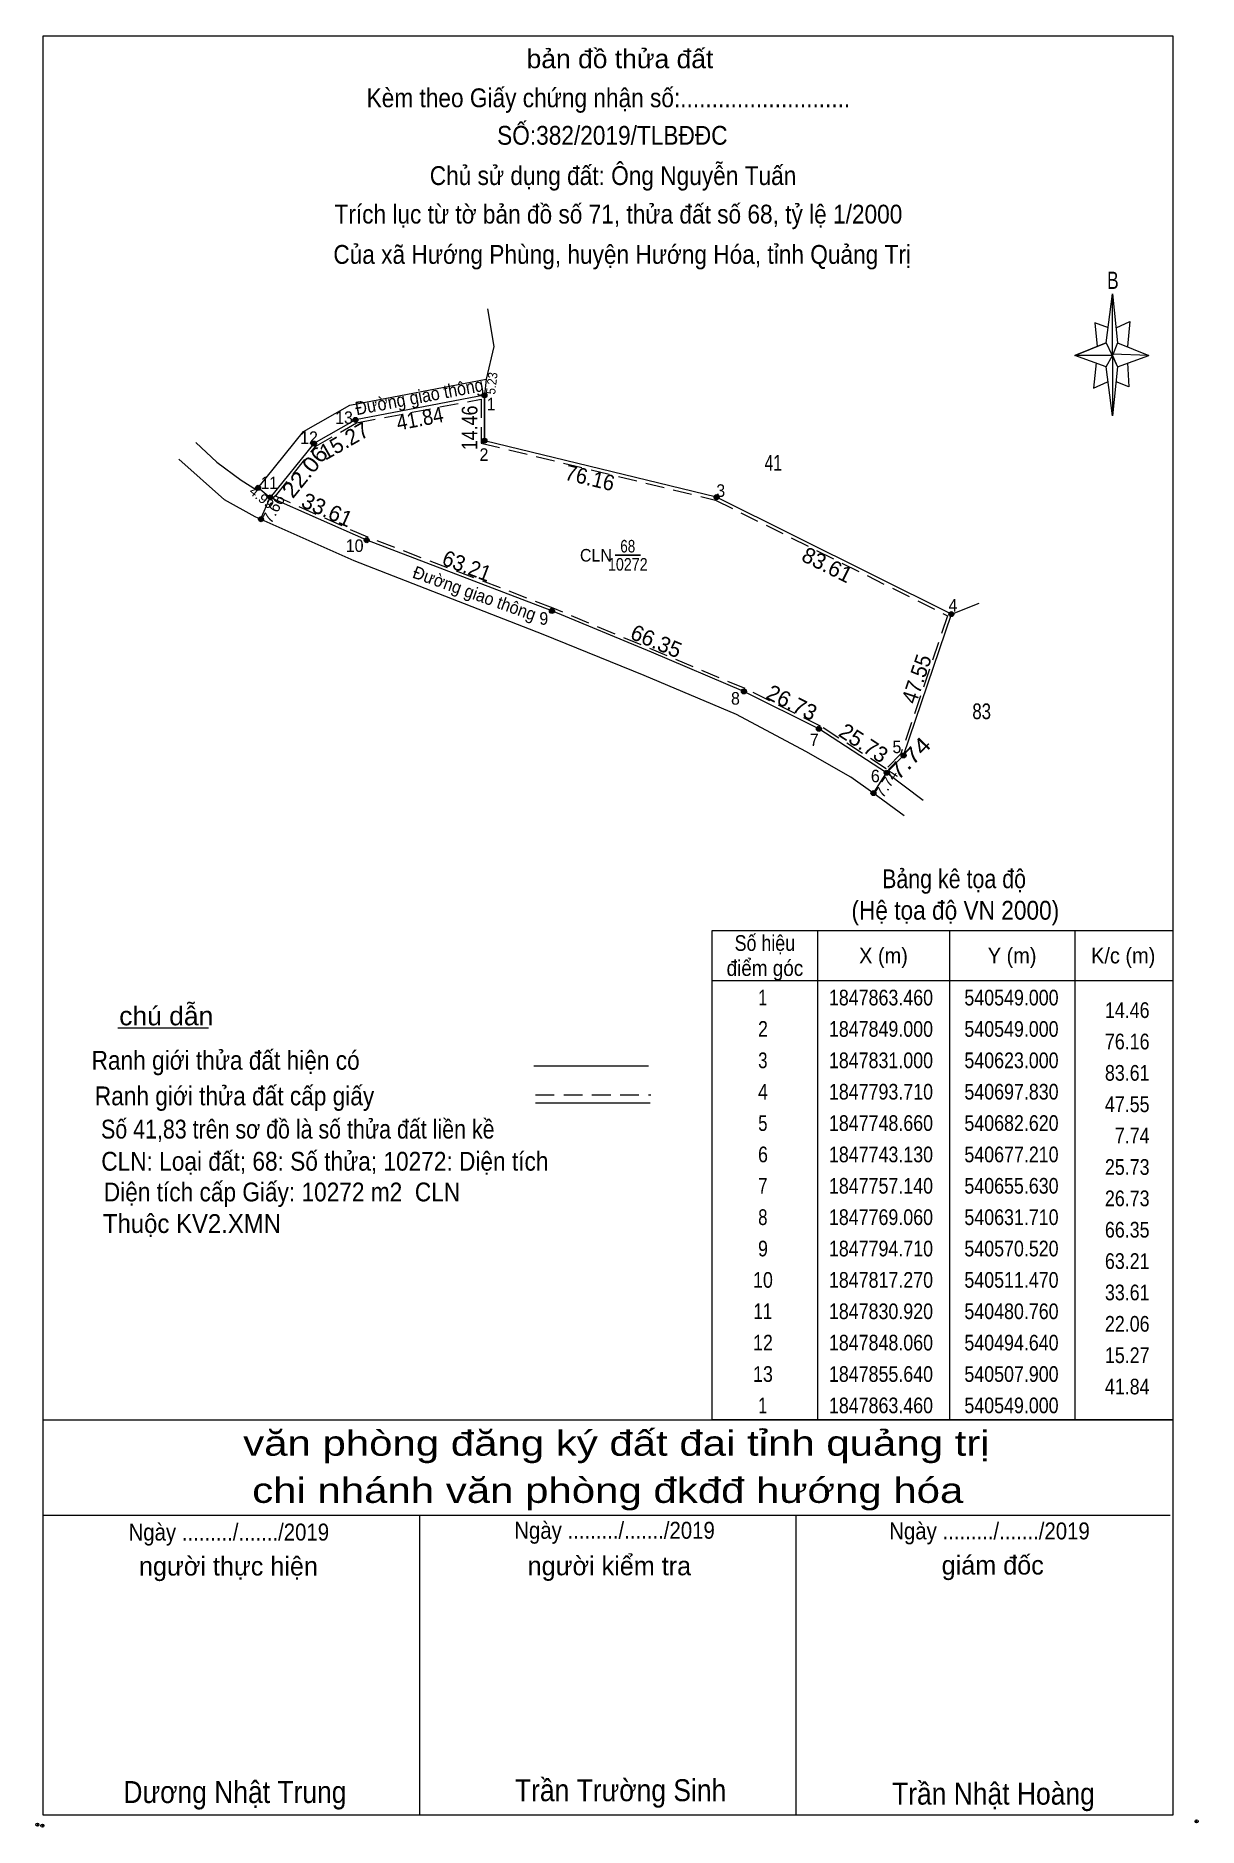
# Model space of a CAD drawing. Header units: metres. Extents: x 540403 to 540773, y 1847426 to 1847997.
import ezdxf
from ezdxf.enums import TextEntityAlignment as Align

# ---------------------------------------------------------------- set-up
doc = ezdxf.new("R2010")
doc.units = ezdxf.units.M
doc.header["$LTSCALE"] = 2
doc.header["$PDMODE"] = 32
doc.header["$PDSIZE"] = 1
doc.linetypes.add('MEDIUM_DASHED', pattern=[4.5, 3, -1.5])
for name, color, linetype, lineweight in [('1', 7, 'MEDIUM_DASHED', 13), ('17', 7, 'Continuous', 13), ('39', 7, 'Continuous', 13), ('5', 7, 'Continuous', 13), ('6', 7, 'Continuous', 13), ('63', 7, 'Continuous', 13)]:
    doc.layers.add(name, color=color, linetype=linetype, lineweight=lineweight)

msp = doc.modelspace()

# ---------------------------------------------------------------- hatches: boundary and pattern name
at = {"layer": '39'}
for points in [[(540546.34, 1847882.43, 1), (540544.74, 1847882.43, 1)], [(540505.24, 1847874.61, 1), (540503.64, 1847874.61, 1)], [(540491.98, 1847867.03, 1), (540490.38, 1847867.03, 1)], [(540546.34, 1847867.97, 1), (540544.74, 1847867.97, 1)], [(540474.21, 1847852.94, 1), (540472.61, 1847852.94, 1)], [(540478.1, 1847849.89, 1), (540476.5, 1847849.89, 1)], [(540620.34, 1847849.97, 1), (540618.74, 1847849.97, 1)], [(540475.13, 1847842.94, 1), (540473.53, 1847842.94, 1)], [(540508.81, 1847836.24, 1), (540507.21, 1847836.24, 1)], [(540567.86, 1847813.68, 1), (540566.26, 1847813.68, 1)], [(540695.17, 1847812.68, 1), (540693.57, 1847812.68, 1)], [(540629.05, 1847788.03, 1), (540627.45, 1847788.03, 1)], [(540652.97, 1847776.11, 1), (540651.37, 1847776.11, 1)], [(540679.96, 1847767.63, 1), (540678.36, 1847767.63, 1)], [(540674.55, 1847762.1, 1), (540672.95, 1847762.1, 1)], [(540670.34, 1847755.61, 1), (540668.74, 1847755.61, 1)]]:
    msp.add_hatch(color=256, dxfattribs=at).paths.add_polyline_path(points)

# ---------------------------------------------------------------- linework, layer by layer
at = {"layer": '1'}
msp.add_lwpolyline([(540544.54, 1847881.23), (540544.54, 1847867.19), (540619.2, 1847849.03), (540693.15, 1847812.18), (540678.28, 1847768.17), (540673.61, 1847763.38), (540652.67, 1847776.97), (540628.67, 1847788.93), (540567.44, 1847814.6), (540508.39, 1847837.16), (540478.9, 1847850.27), (540491.84, 1847866.25), (540504.8, 1847873.65)], close=True, dxfattribs=at)
at = {"layer": '17'}
msp.add_line((540428.65, 1847680.75), (540457.61, 1847680.75), dxfattribs=at)
at = {"layer": '39'}
msp.add_line((540473.42, 1847853.03), (540477.3, 1847849.89), dxfattribs=at)
for centre in [(540545.54, 1847882.43), (540504.44, 1847874.61), (540491.18, 1847867.03), (540545.54, 1847867.97), (540473.41, 1847852.94), (540477.3, 1847849.89), (540619.54, 1847849.97), (540474.33, 1847842.94), (540508.01, 1847836.24), (540567.06, 1847813.68), (540694.37, 1847812.68), (540628.25, 1847788.03), (540652.17, 1847776.11), (540679.16, 1847767.63), (540673.75, 1847762.1), (540669.54, 1847755.61)]:
    msp.add_circle(centre, 0.8, dxfattribs=at)
at = {"layer": '5'}
for p, q in [((540404.94, 1847429.83), (540404.94, 1847997.03)), ((540743.69, 1847899.14), (540745.69, 1847914.74)), ((540747.29, 1847899.14), (540757.29, 1847895.14)), ((540743.69, 1847891.54), (540733.69, 1847895.14)), ((540747.29, 1847891.54), (540745.69, 1847875.94)), ((540750.49, 1847892.74), (540750.89, 1847885.14)), ((540750.89, 1847885.14), (540746.89, 1847886.74)), ((540448.17, 1847862.11), (540462.65, 1847849.14)), ((540694.37, 1847812.68), (540703.26, 1847816.12)), ((540679.16, 1847767.63), (540673.75, 1847762.1)), ((540669.54, 1847755.61), (540673.75, 1847762.1)), ((540685.36, 1847753.24), (540673.75, 1847762.1)), ((540404.94, 1847555.83), (540764.94, 1847555.83)), ((540404.94, 1847525.43), (540764.14, 1847525.43)), ((540404.94, 1847525.43), (540764.14, 1847525.43)), ((540404.94, 1847525.43), (540764.14, 1847525.43)), ((540524.94, 1847429.83), (540524.94, 1847525.43)), ((540644.94, 1847429.83), (540644.94, 1847525.43))]:
    msp.add_line(p, q, dxfattribs=at)
at = {"layer": '5', "lineweight": 25}
msp.add_line((540587.19, 1847831.44), (540595.31, 1847831.44), dxfattribs=at)
at = {"layer": '5'}
for points in [[(540404.94, 1847997.03), (540764.94, 1847997.03), (540764.94, 1847429.83)], [(540546.54, 1847909.97), (540548.54, 1847897.97), (540546.15, 1847887.62), (540545.54, 1847882.43), (540545.54, 1847867.97)], [(540744.49, 1847903.94), (540740.09, 1847905.54), (540740.89, 1847897.94)], [(540746.89, 1847903.94), (540751.29, 1847905.94), (540750.49, 1847897.94)], [(540745.69, 1847895.14), (540743.69, 1847899.14), (540733.69, 1847895.14)], [(540745.69, 1847895.14), (540747.29, 1847891.54), (540757.29, 1847895.14)], [(540472.87, 1847852.35), (540487.9, 1847870.91), (540502.64, 1847879.33), (540546.15, 1847887.62)], [(540740.49, 1847892.74), (540739.69, 1847884.74), (540744.09, 1847886.74)], [(540679.16, 1847767.63), (540694.37, 1847812.68), (540619.54, 1847849.97), (540545.54, 1847867.97), (540545.54, 1847882.43), (540504.44, 1847874.61), (540491.18, 1847867.03), (540477.3, 1847849.89)], [(540453.57, 1847867.36), (540460.28, 1847861.13), (540468.04, 1847855.39), (540472.87, 1847852.35)], [(540679.33, 1847748.41), (540669.39, 1847755.72), (540662.37, 1847760.68), (540648.01, 1847768.85), (540625.84, 1847780.65), (540596.48, 1847793.08), (540564.27, 1847806.19), (540503.98, 1847829.68), (540472.42, 1847843.67), (540462.65, 1847849.14)], [(540673.75, 1847762.1), (540652.17, 1847776.11), (540628.25, 1847788.03), (540598.79, 1847800.5), (540567.06, 1847813.68), (540508.01, 1847836.24), (540477.3, 1847849.89)], [(540764.94, 1847429.83), (540404.94, 1847429.83), (540404.94, 1847525.43)]]:
    msp.add_lwpolyline(points, dxfattribs=at)
for points in [[(540745.69, 1847914.74), (540747.29, 1847899.14), (540745.69, 1847895.14)], [(540745.69, 1847895.14), (540733.69, 1847895.14), (540743.69, 1847899.14), (540747.29, 1847891.54), (540757.29, 1847895.14), (540745.69, 1847895.54)], [(540745.69, 1847895.14), (540745.69, 1847875.94), (540743.69, 1847891.54)]]:
    msp.add_lwpolyline(points, close=True, dxfattribs=at)
for p in [(540403.06, 1847426.75), (540404.66, 1847426.47)]:
    msp.add_point(p, dxfattribs=at)
at = {"layer": '6'}
for p, q in [((540561.25, 1847668.65), (540597.81, 1847668.65)), ((540561.81, 1847656.93), (540598.37, 1847656.93))]:
    msp.add_line(p, q, dxfattribs=at)
at = {"layer": '6', "linetype": 'MEDIUM_DASHED'}
msp.add_line((540561.81, 1847659.41), (540598.61, 1847659.41), dxfattribs=at)
at = {"layer": '6'}
msp.add_point((540772.54, 1847427.83), dxfattribs=at)
at = {"layer": '63'}
for p, q in [((540474.19, 1847842.89), (540477.3, 1847849.89)), ((540651.74, 1847711.83), (540651.74, 1847555.83)), ((540693.74, 1847711.83), (540693.74, 1847555.83)), ((540733.74, 1847711.83), (540733.74, 1847555.83)), ((540618.14, 1847695.83), (540764.94, 1847695.83))]:
    msp.add_line(p, q, dxfattribs=at)
msp.add_lwpolyline([(540618.14, 1847711.83), (540764.94, 1847711.83), (540764.94, 1847555.83), (540618.14, 1847555.83)], close=True, dxfattribs=at)

# ---------------------------------------------------------------- texts
at = {"layer": '39'}
for s, rotation, width, p in [('5.23', 83.297, 0.9, (540549.365, 1847886.09)), ('4.99', 321.018, 1.1, (540473.621, 1847848.656))]:
    msp.add_text(s, height=3, rotation=rotation, dxfattribs=dict(at, width=width)).set_placement(p, align=Align.CENTER)
at = {"layer": '5'}
for s, height, width, p in [('bản đồ thửa đất', 6, 1.05, (540588.745, 1847986.71)), ('Kèm theo Giấy chứng nhận số:...........................', 6, 0.9, (540585.06, 1847974.27)), ('SỐ:382/2019/TLBĐĐC', 6, 0.9, (540586.315, 1847962.31)), ('Chủ sử dụng đất: Ông Nguyễn Tuấn', 6, 0.9, (540586.535, 1847949.47)), ('Trích lục từ tờ bản đồ số 71, thửa đất số 68, tỷ lệ 1/2000', 6, 0.9, (540588.255, 1847937.19)), ('Của xã Hướng Phùng, huyện Hướng Hóa, tỉnh Quảng Trị', 6, 0.9, (540589.45, 1847924.35)), ('B', 5.51, 0.75, (540745.85, 1847916.34)), ('68', 4, 0.8, (540591.23, 1847832.33)), ('10272', 4, 0.85, (540591.24, 1847826.55)), ('văn phòng đăng ký đất đai tỉnh quảng trị', 8, 1.25, (540587.61, 1847544.39)), ('chi nhánh văn phòng đkđđ hướng hóa', 8, 1.25, (540584.855, 1847529.35)), ('Ngày ........./......./2019', 5.4, 0.9, (540464.07, 1847517.34)), ('Ngày ........./......./2019', 5.4, 0.9, (540587.01, 1847517.91)), ('Ngày ........./......./2019', 5.4, 0.9, (540706.53, 1847517.71)), ('Trần Trường Sinh', 7, 0.9, (540588.95, 1847434.25)), ('Dương Nhật Trung', 7, 0.9, (540466.015, 1847433.67)), ('Trần Nhật Hoàng', 7, 0.9, (540707.78, 1847433.15))]:
    msp.add_text(s, height=height, dxfattribs=dict(at, width=width)).set_placement(p, align=Align.CENTER)
for s, height, rotation, width, p in [('Đường giao thông', 4.25, 10.773, 0.9, (540525.183, 1847879.94)), ('41.84', 5, 10.773, 0.9, (540525.443, 1847872.588)), ('14.46', 5, 90, 0.85, (540543.32, 1847872.055)), ('22.06', 5, 50.999, 1.1, (540490.25, 1847856.412)), ('76.16', 5, 346.329, 0.95, (540578.584, 1847853.711)), ('63.21', 5, 339.091, 0.95, (540539.073, 1847825.714)), ('47.55', 5, 71.344, 0.95, (540685.654, 1847791.215)), ('7.74', 5, 45.628, 1.2, (540682.871, 1847764.997)), ('7.74', 3.4, 57.029, 1.05, (540675.115, 1847757.69))]:
    msp.add_text(s, height=height, rotation=rotation, dxfattribs=dict(at, width=width)).set_placement(p, align=Align.CENTER)
for s, height, rotation, p in [('15.27', 5, 29.754, (540502.094, 1847865.713)), ('7.66', 3.61, 60.763, (540479.846, 1847845.353)), ('33.61', 5, 336.036, (540494.405, 1847843.629)), ('83.61', 5, 333.512, (540653.69, 1847826.127)), ('66.35', 5, 337.257, (540599.354, 1847801.731)), ('26.73', 5, 333.512, (540642.42, 1847782.243)), ('25.73', 5, 327.008, (540665.049, 1847769.499))]:
    msp.add_text(s, height=height, rotation=rotation, dxfattribs=at).set_placement(p, align=Align.CENTER)
at = {"layer": '5', "width": 0.95}
msp.add_text('CLN', height=4, dxfattribs=at).set_placement((540586.16, 1847829.44), align=Align.RIGHT)
at = {"layer": '5'}
for s, p in [('người thực hiện', (540463.955, 1847506.19)), ('người kiểm tra', (540585.37, 1847506.27)), ('giám đốc', (540707.555, 1847506.51))]:
    msp.add_text(s, height=6, dxfattribs=at).set_placement(p, align=Align.CENTER)
at = {"layer": '6'}
for s, height, width, p in [('41', 5, 0.75, (540637.61, 1847858.42)), ('83', 5, 0.8, (540704.035, 1847779.2)), ('Bảng kê tọa độ', 6, 0.85, (540695.235, 1847725.31)), ('(Hệ tọa độ VN 2000)', 6, 0.9, (540695.64, 1847715.27)), ('chú dẫn', 6, 1.05, (540444.13, 1847681.59)), ('Ranh giới thửa đất hiện có ', 6, 0.9, (540464.065, 1847667.45)), ('Ranh giới thửa đất cấp giấy', 6, 0.9, (540465.9, 1847656.09))]:
    msp.add_text(s, height=height, dxfattribs=dict(at, width=width)).set_placement(p, align=Align.CENTER)
at = {"layer": '6', "width": 0.95}
msp.add_text('Đường giao thông', height=4, rotation=340.278, dxfattribs=at).set_placement((540541.715, 1847817.433), align=Align.CENTER)
at = {"layer": '6'}
for s, width, p in [('Số 41,83 trên sơ đồ là số thửa đất liền kề', 0.85, (540423.34, 1847645.5)), ('CLN: Loại đất; 68: Số thửa; 10272: Diện tích', 0.9, (540423.42, 1847635.26)), ('Diện tích cấp Giấy: 10272 m2  CLN', 0.9, (540424.23, 1847625.46)), ('Thuộc KV2.XMN', 0.95, (540423.94, 1847615.4))]:
    msp.add_text(s, height=6, dxfattribs=dict(at, width=width)).set_placement(p)
at = {"layer": '63'}
for s, height, width, p in [(' 1', 4, 0.9, (540549.03, 1847877.66)), (' 13', 4, 0.95, (540503.62, 1847873.32)), (' 12', 4, 0.95, (540492.46, 1847866.94)), (' 2', 4, 0.95, (540546.8, 1847861.54)), (' 11', 4, 0.9, (540479.66, 1847852.53)), (' 3', 4, 0.95, (540622.28, 1847850.06)), (' 10', 4, 0.95, (540507.01, 1847832.49)), (' 9', 4, 0.95, (540565.88, 1847809.29)), (' 4', 4, 0.95, (540696.29, 1847813.5)), (' 8', 4, 0.95, (540626.97, 1847783.82)), (' 7', 4, 0.95, (540652.08, 1847770.62)), (' 5', 4, 0.95, (540678.43, 1847768.36)), (' 6', 4, 0.95, (540671.55, 1847759.08)), ('14.46', 5, 0.85, (540757.54, 1847683.93)), ('76.16', 5, 0.85, (540757.54, 1847673.93)), ('83.61', 5, 0.85, (540757.54, 1847663.93)), ('47.55', 5, 0.85, (540757.54, 1847653.93)), ('7.74', 5, 0.85, (540757.54, 1847643.93)), ('25.73', 5, 0.85, (540757.54, 1847633.93)), ('26.73', 5, 0.85, (540757.54, 1847623.93)), ('66.35', 5, 0.85, (540757.54, 1847613.93)), ('63.21', 5, 0.85, (540757.54, 1847603.93)), ('33.61', 5, 0.85, (540757.54, 1847593.93)), ('22.06', 5, 0.85, (540757.54, 1847583.93)), ('15.27', 5, 0.85, (540757.54, 1847573.93)), ('41.84', 5, 0.85, (540757.54, 1847563.93))]:
    msp.add_text(s, height=height, dxfattribs=dict(at, width=width)).set_placement(p, align=Align.RIGHT)
for s, width, p in [('Số hiệu', 0.85, (540634.935, 1847705.33)), ('X (m)', 0.95, (540672.74, 1847701.33)), ('Y (m)', 0.95, (540713.74, 1847701.33)), ('K/c (m)', 0.95, (540749.145, 1847701.33)), ('điểm góc', 0.9, (540634.945, 1847697.33)), (' 1', 0.75, (540633.54, 1847687.93)), ('1847863.460', 0.85, (540671.94, 1847687.93)), ('540549.000', 0.85, (540713.535, 1847687.93)), (' 2', 0.85, (540633.54, 1847677.93)), ('1847849.000', 0.85, (540671.94, 1847677.93)), ('540549.000', 0.85, (540713.535, 1847677.93)), (' 3', 0.8, (540633.545, 1847667.93)), ('1847831.000', 0.85, (540671.94, 1847667.93)), ('540623.000', 0.85, (540713.535, 1847667.93)), (' 4', 0.85, (540633.54, 1847657.93)), ('1847793.710', 0.85, (540671.94, 1847657.93)), ('540697.830', 0.85, (540713.535, 1847657.93)), (' 5', 0.8, (540633.545, 1847647.93)), ('1847748.660', 0.85, (540671.94, 1847647.93)), ('540682.620', 0.85, (540713.535, 1847647.93)), (' 6', 0.85, (540633.545, 1847637.93)), ('1847743.130', 0.85, (540671.94, 1847637.93)), ('540677.210', 0.85, (540713.535, 1847637.93)), (' 7', 0.8, (540633.54, 1847627.93)), ('1847757.140', 0.85, (540671.94, 1847627.93)), ('540655.630', 0.85, (540713.535, 1847627.93)), (' 8', 0.8, (540633.54, 1847617.93)), ('1847769.060', 0.85, (540671.94, 1847617.93)), ('540631.710', 0.85, (540713.535, 1847617.93)), (' 9', 0.85, (540633.54, 1847607.93)), ('1847794.710', 0.85, (540671.94, 1847607.93)), ('540570.520', 0.85, (540713.535, 1847607.93)), (' 10', 0.85, (540633.535, 1847597.93)), ('1847817.270', 0.85, (540671.94, 1847597.93)), ('540511.470', 0.85, (540713.535, 1847597.93)), (' 11', 0.8, (540633.535, 1847587.93)), ('1847830.920', 0.85, (540671.94, 1847587.93)), ('540480.760', 0.85, (540713.535, 1847587.93)), (' 12', 0.85, (540633.545, 1847577.93)), ('1847848.060', 0.85, (540671.94, 1847577.93)), ('540494.640', 0.85, (540713.535, 1847577.93)), (' 13', 0.85, (540633.54, 1847567.93)), ('1847855.640', 0.85, (540671.94, 1847567.93)), ('540507.900', 0.85, (540713.535, 1847567.93)), (' 1', 0.75, (540633.54, 1847557.93)), ('1847863.460', 0.85, (540671.94, 1847557.93)), ('540549.000', 0.85, (540713.535, 1847557.93))]:
    msp.add_text(s, height=5, dxfattribs=dict(at, width=width)).set_placement(p, align=Align.CENTER)

doc.saveas('drawing.dxf')
